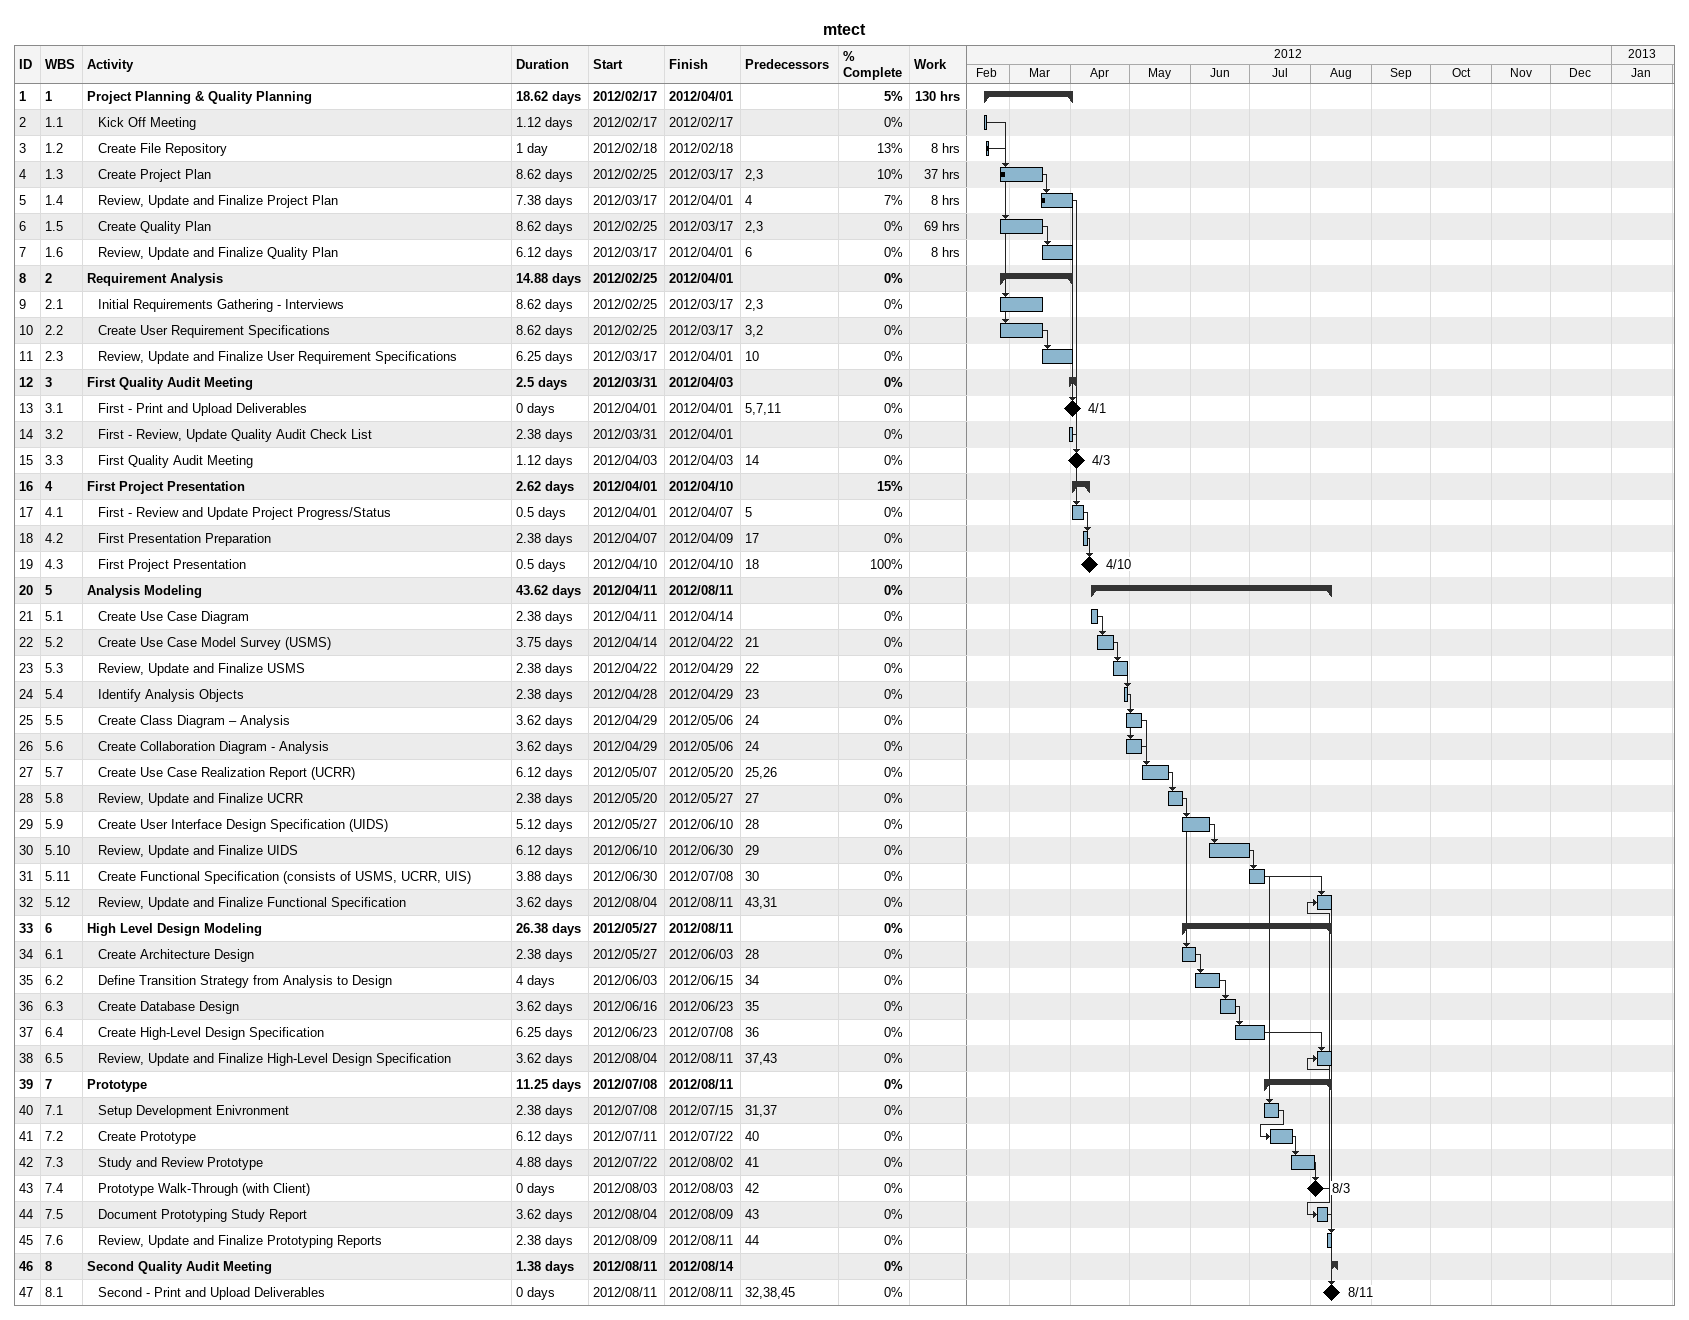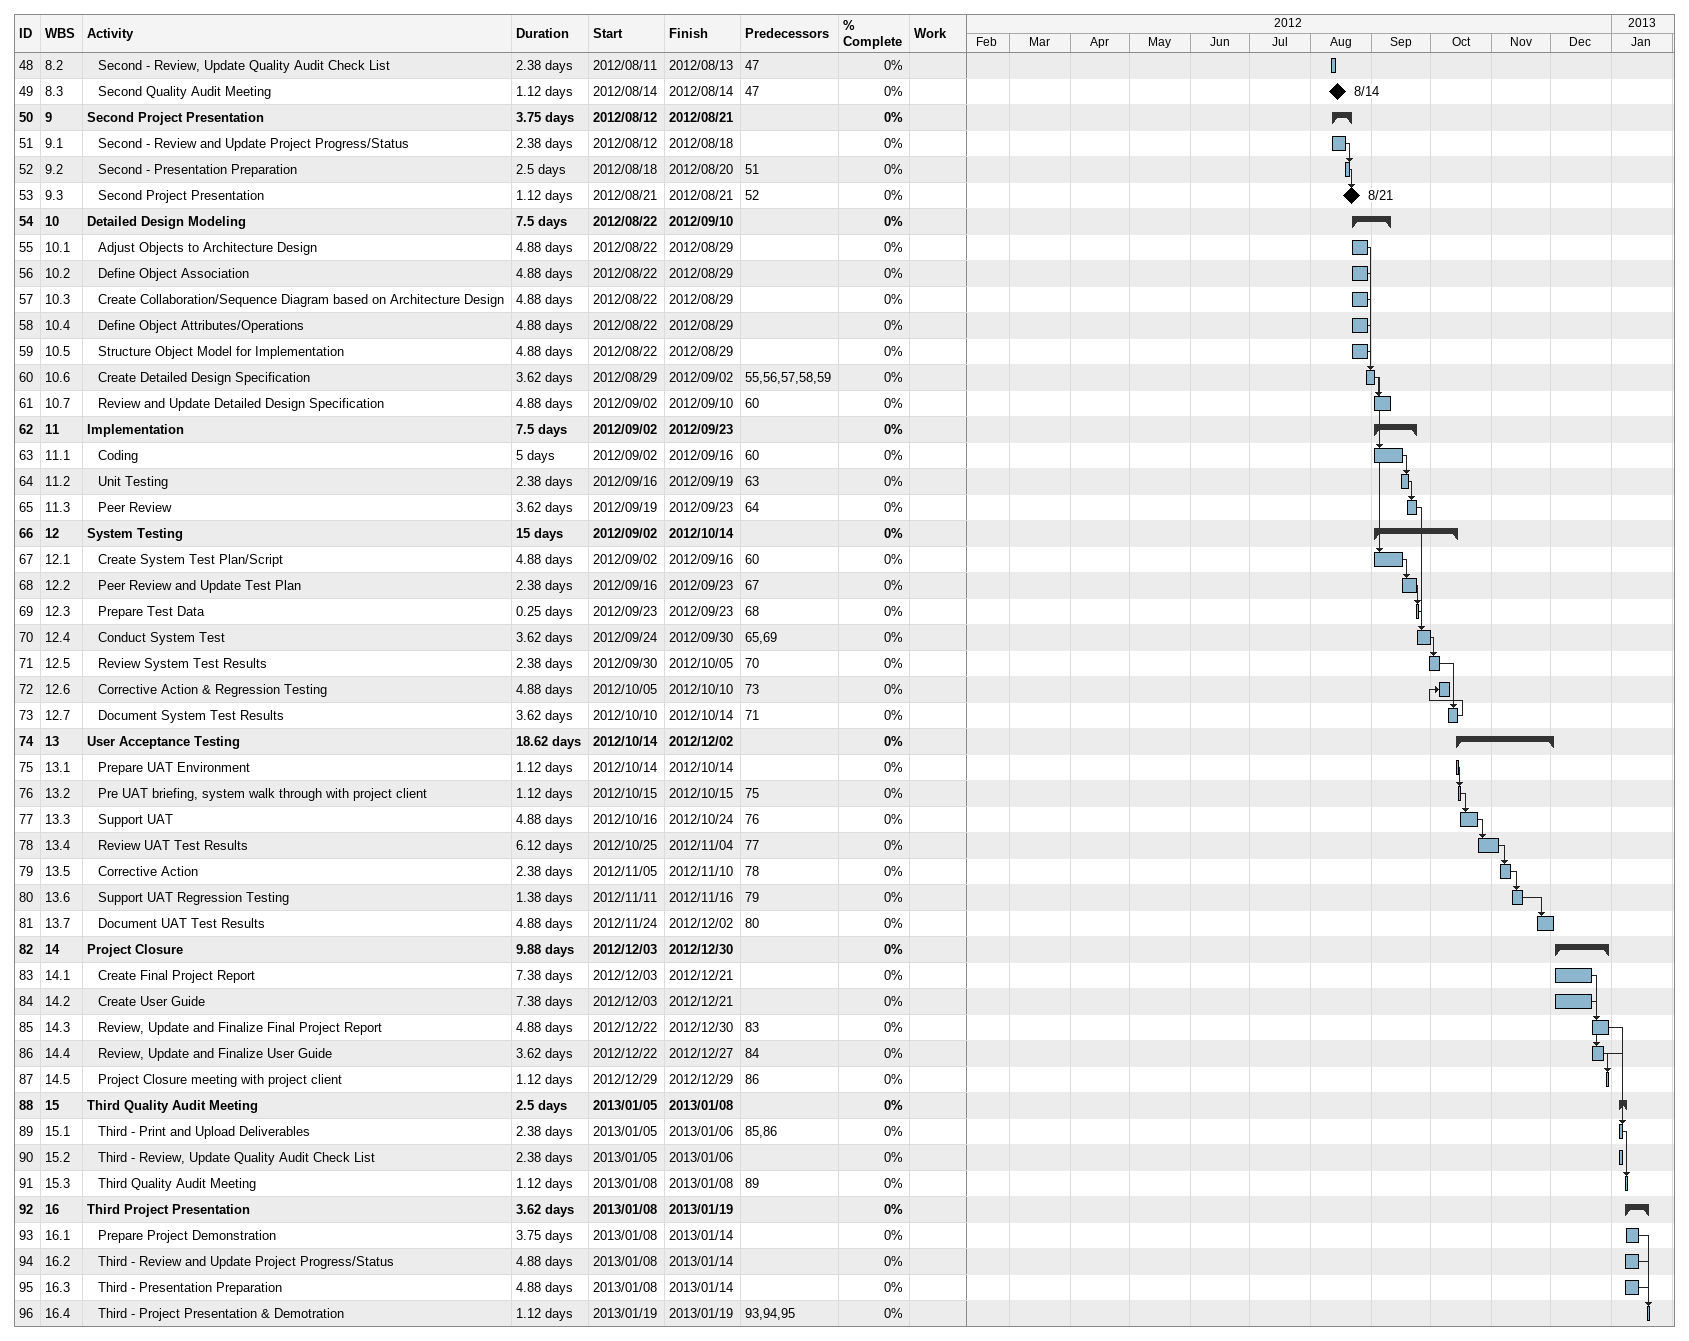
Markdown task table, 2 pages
mtect

| ID | WBS | Task | Duration | Start | Finish | Predecessors | % complete | Work (h) |
|---|---|---|---|---|---|---|---|---|
| 1 | 1 | **Project Planning & Quality Planning** | 18.62d | 2012-02-17 | 2012-04-01 |  | 5 | 130 |
| 2 | 1.1 | Kick Off Meeting | 1.12d | 2012-02-17 | 2012-02-17 |  | 0 |  |
| 3 | 1.2 | Create File Repository | 1d | 2012-02-18 | 2012-02-18 |  | 13 | 8 |
| 4 | 1.3 | Create Project Plan | 8.62d | 2012-02-25 | 2012-03-17 | 2, 3 | 10 | 37 |
| 5 | 1.4 | Review, Update and Finalize Project Plan | 7.38d | 2012-03-17 | 2012-04-01 | 4 | 7 | 8 |
| 6 | 1.5 | Create Quality Plan | 8.62d | 2012-02-25 | 2012-03-17 | 2, 3 | 0 | 69 |
| 7 | 1.6 | Review, Update and Finalize Quality Plan | 6.12d | 2012-03-17 | 2012-04-01 | 6 | 0 | 8 |
| 8 | 2 | **Requirement Analysis** | 14.88d | 2012-02-25 | 2012-04-01 |  | 0 |  |
| 9 | 2.1 | Initial Requirements Gathering - Interviews | 8.62d | 2012-02-25 | 2012-03-17 | 2, 3 | 0 |  |
| 10 | 2.2 | Create User Requirement Specifications | 8.62d | 2012-02-25 | 2012-03-17 | 3, 2 | 0 |  |
| 11 | 2.3 | Review, Update and Finalize User Requirement Specifications | 6.25d | 2012-03-17 | 2012-04-01 | 10 | 0 |  |
| 12 | 3 | **First Quality Audit Meeting** | 2.5d | 2012-03-31 | 2012-04-03 |  | 0 |  |
| 13 | 3.1 | First - Print and Upload Deliverables | 0d | 2012-04-01 | 2012-04-01 | 5, 7, 11 | 0 |  |
| 14 | 3.2 | First - Review, Update Quality Audit Check List | 2.38d | 2012-03-31 | 2012-04-01 |  | 0 |  |
| 15 | 3.3 | First Quality Audit Meeting | 1.12d | 2012-04-03 | 2012-04-03 | 14 | 0 |  |
| 16 | 4 | **First Project Presentation** | 2.62d | 2012-04-01 | 2012-04-10 |  | 15 |  |
| 17 | 4.1 | First - Review and Update Project Progress/Status | 0.5d | 2012-04-01 | 2012-04-07 | 5 | 0 |  |
| 18 | 4.2 | First Presentation Preparation | 2.38d | 2012-04-07 | 2012-04-09 | 17 | 0 |  |
| 19 | 4.3 | First Project Presentation | 0.5d | 2012-04-10 | 2012-04-10 | 18 | 100 |  |
| 20 | 5 | **Analysis Modeling** | 43.62d | 2012-04-11 | 2012-08-11 |  | 0 |  |
| 21 | 5.1 | Create Use Case Diagram | 2.38d | 2012-04-11 | 2012-04-14 |  | 0 |  |
| 22 | 5.2 | Create Use Case Model Survey (USMS) | 3.75d | 2012-04-14 | 2012-04-22 | 21 | 0 |  |
| 23 | 5.3 | Review, Update and Finalize USMS | 2.38d | 2012-04-22 | 2012-04-29 | 22 | 0 |  |
| 24 | 5.4 | Identify Analysis Objects | 2.38d | 2012-04-28 | 2012-04-29 | 23 | 0 |  |
| 25 | 5.5 | Create Class Diagram – Analysis | 3.62d | 2012-04-29 | 2012-05-06 | 24 | 0 |  |
| 26 | 5.6 | Create Collaboration Diagram - Analysis | 3.62d | 2012-04-29 | 2012-05-06 | 24 | 0 |  |
| 27 | 5.7 | Create Use Case Realization Report (UCRR) | 6.12d | 2012-05-07 | 2012-05-20 | 25, 26 | 0 |  |
| 28 | 5.8 | Review, Update and Finalize UCRR | 2.38d | 2012-05-20 | 2012-05-27 | 27 | 0 |  |
| 29 | 5.9 | Create User Interface Design Specification (UIDS) | 5.12d | 2012-05-27 | 2012-06-10 | 28 | 0 |  |
| 30 | 5.10 | Review, Update and Finalize UIDS | 6.12d | 2012-06-10 | 2012-06-30 | 29 | 0 |  |
| 31 | 5.11 | Create Functional Specification (consists of USMS, UCRR, UIS) | 3.88d | 2012-06-30 | 2012-07-08 | 30 | 0 |  |
| 32 | 5.12 | Review, Update and Finalize Functional Specification | 3.62d | 2012-08-04 | 2012-08-11 | 43, 31 | 0 |  |
| 33 | 6 | **High Level Design Modeling** | 26.38d | 2012-05-27 | 2012-08-11 |  | 0 |  |
| 34 | 6.1 | Create Architecture Design | 2.38d | 2012-05-27 | 2012-06-03 | 28 | 0 |  |
| 35 | 6.2 | Define Transition Strategy from Analysis to Design | 4d | 2012-06-03 | 2012-06-15 | 34 | 0 |  |
| 36 | 6.3 | Create Database Design | 3.62d | 2012-06-16 | 2012-06-23 | 35 | 0 |  |
| 37 | 6.4 | Create High-Level Design Specification | 6.25d | 2012-06-23 | 2012-07-08 | 36 | 0 |  |
| 38 | 6.5 | Review, Update and Finalize High-Level Design Specification | 3.62d | 2012-08-04 | 2012-08-11 | 37, 43 | 0 |  |
| 39 | 7 | **Prototype** | 11.25d | 2012-07-08 | 2012-08-11 |  | 0 |  |
| 40 | 7.1 | Setup Development Enivronment | 2.38d | 2012-07-08 | 2012-07-15 | 31, 37 | 0 |  |
| 41 | 7.2 | Create Prototype | 6.12d | 2012-07-11 | 2012-07-22 | 40 | 0 |  |
| 42 | 7.3 | Study and Review Prototype | 4.88d | 2012-07-22 | 2012-08-02 | 41 | 0 |  |
| 43 | 7.4 | Prototype Walk-Through (with Client) | 0d | 2012-08-03 | 2012-08-03 | 42 | 0 |  |
| 44 | 7.5 | Document Prototyping Study Report | 3.62d | 2012-08-04 | 2012-08-09 | 43 | 0 |  |
| 45 | 7.6 | Review, Update and Finalize Prototyping Reports | 2.38d | 2012-08-09 | 2012-08-11 | 44 | 0 |  |
| 46 | 8 | **Second Quality Audit Meeting** | 1.38d | 2012-08-11 | 2012-08-14 |  | 0 |  |
| 47 | 8.1 | Second - Print and Upload Deliverables | 0d | 2012-08-11 | 2012-08-11 | 32, 38, 45 | 0 |  |
| 48 | 8.2 | Second - Review, Update Quality Audit Check List | 2.38d | 2012-08-11 | 2012-08-13 | 47 | 0 |  |
| 49 | 8.3 | Second Quality Audit Meeting | 1.12d | 2012-08-14 | 2012-08-14 | 47 | 0 |  |
| 50 | 9 | **Second Project Presentation** | 3.75d | 2012-08-12 | 2012-08-21 |  | 0 |  |
| 51 | 9.1 | Second - Review and Update Project Progress/Status | 2.38d | 2012-08-12 | 2012-08-18 |  | 0 |  |
| 52 | 9.2 | Second - Presentation Preparation | 2.5d | 2012-08-18 | 2012-08-20 | 51 | 0 |  |
| 53 | 9.3 | Second Project Presentation | 1.12d | 2012-08-21 | 2012-08-21 | 52 | 0 |  |
| 54 | 10 | **Detailed Design Modeling** | 7.5d | 2012-08-22 | 2012-09-10 |  | 0 |  |
| 55 | 10.1 | Adjust Objects to Architecture Design | 4.88d | 2012-08-22 | 2012-08-29 |  | 0 |  |
| 56 | 10.2 | Define Object Association | 4.88d | 2012-08-22 | 2012-08-29 |  | 0 |  |
| 57 | 10.3 | Create Collaboration/Sequence Diagram based on Architecture Design | 4.88d | 2012-08-22 | 2012-08-29 |  | 0 |  |
| 58 | 10.4 | Define Object Attributes/Operations | 4.88d | 2012-08-22 | 2012-08-29 |  | 0 |  |
| 59 | 10.5 | Structure Object Model for Implementation | 4.88d | 2012-08-22 | 2012-08-29 |  | 0 |  |
| 60 | 10.6 | Create Detailed Design Specification | 3.62d | 2012-08-29 | 2012-09-02 | 55, 56, 57, 58, 59 | 0 |  |
| 61 | 10.7 | Review and Update Detailed Design Specification | 4.88d | 2012-09-02 | 2012-09-10 | 60 | 0 |  |
| 62 | 11 | **Implementation** | 7.5d | 2012-09-02 | 2012-09-23 |  | 0 |  |
| 63 | 11.1 | Coding | 5d | 2012-09-02 | 2012-09-16 | 60 | 0 |  |
| 64 | 11.2 | Unit Testing | 2.38d | 2012-09-16 | 2012-09-19 | 63 | 0 |  |
| 65 | 11.3 | Peer Review | 3.62d | 2012-09-19 | 2012-09-23 | 64 | 0 |  |
| 66 | 12 | **System Testing** | 15d | 2012-09-02 | 2012-10-14 |  | 0 |  |
| 67 | 12.1 | Create System Test Plan/Script | 4.88d | 2012-09-02 | 2012-09-16 | 60 | 0 |  |
| 68 | 12.2 | Peer Review and Update Test Plan | 2.38d | 2012-09-16 | 2012-09-23 | 67 | 0 |  |
| 69 | 12.3 | Prepare Test Data | 0.25d | 2012-09-23 | 2012-09-23 | 68 | 0 |  |
| 70 | 12.4 | Conduct System Test | 3.62d | 2012-09-24 | 2012-09-30 | 65, 69 | 0 |  |
| 71 | 12.5 | Review System Test Results | 2.38d | 2012-09-30 | 2012-10-05 | 70 | 0 |  |
| 72 | 12.6 | Corrective Action & Regression Testing | 4.88d | 2012-10-05 | 2012-10-10 | 73 | 0 |  |
| 73 | 12.7 | Document System Test Results | 3.62d | 2012-10-10 | 2012-10-14 | 71 | 0 |  |
| 74 | 13 | **User Acceptance Testing** | 18.62d | 2012-10-14 | 2012-12-02 |  | 0 |  |
| 75 | 13.1 | Prepare UAT Environment | 1.12d | 2012-10-14 | 2012-10-14 |  | 0 |  |
| 76 | 13.2 | Pre UAT briefing, system walk through with project client | 1.12d | 2012-10-15 | 2012-10-15 | 75 | 0 |  |
| 77 | 13.3 | Support UAT | 4.88d | 2012-10-16 | 2012-10-24 | 76 | 0 |  |
| 78 | 13.4 | Review UAT Test Results | 6.12d | 2012-10-25 | 2012-11-04 | 77 | 0 |  |
| 79 | 13.5 | Corrective Action | 2.38d | 2012-11-05 | 2012-11-10 | 78 | 0 |  |
| 80 | 13.6 | Support UAT Regression Testing | 1.38d | 2012-11-11 | 2012-11-16 | 79 | 0 |  |
| 81 | 13.7 | Document UAT Test Results | 4.88d | 2012-11-24 | 2012-12-02 | 80 | 0 |  |
| 82 | 14 | **Project Closure** | 9.88d | 2012-12-03 | 2012-12-30 |  | 0 |  |
| 83 | 14.1 | Create Final Project Report | 7.38d | 2012-12-03 | 2012-12-21 |  | 0 |  |
| 84 | 14.2 | Create User Guide | 7.38d | 2012-12-03 | 2012-12-21 |  | 0 |  |
| 85 | 14.3 | Review, Update and Finalize Final Project Report | 4.88d | 2012-12-22 | 2012-12-30 | 83 | 0 |  |
| 86 | 14.4 | Review, Update and Finalize User Guide | 3.62d | 2012-12-22 | 2012-12-27 | 84 | 0 |  |
| 87 | 14.5 | Project Closure meeting with project client | 1.12d | 2012-12-29 | 2012-12-29 | 86 | 0 |  |
| 88 | 15 | **Third Quality Audit Meeting** | 2.5d | 2013-01-05 | 2013-01-08 |  | 0 |  |
| 89 | 15.1 | Third - Print and Upload Deliverables | 2.38d | 2013-01-05 | 2013-01-06 | 85, 86 | 0 |  |
| 90 | 15.2 | Third - Review, Update Quality Audit Check List | 2.38d | 2013-01-05 | 2013-01-06 |  | 0 |  |
| 91 | 15.3 | Third Quality Audit Meeting | 1.12d | 2013-01-08 | 2013-01-08 | 89 | 0 |  |
| 92 | 16 | **Third Project Presentation** | 3.62d | 2013-01-08 | 2013-01-19 |  | 0 |  |
| 93 | 16.1 | Prepare Project Demonstration | 3.75d | 2013-01-08 | 2013-01-14 |  | 0 |  |
| 94 | 16.2 | Third - Review and Update Project Progress/Status | 4.88d | 2013-01-08 | 2013-01-14 |  | 0 |  |
| 95 | 16.3 | Third - Presentation Preparation | 4.88d | 2013-01-08 | 2013-01-14 |  | 0 |  |
| 96 | 16.4 | Third - Project Presentation & Demotration | 1.12d | 2013-01-19 | 2013-01-19 | 93, 94, 95 | 0 |  |
